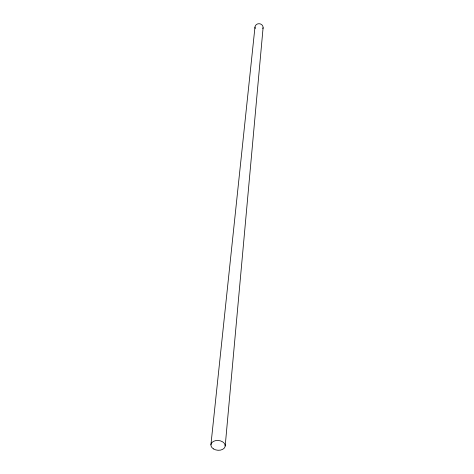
<?xml version="1.0" encoding="UTF-8"?>
<svg xmlns="http://www.w3.org/2000/svg" width="474" height="474" viewBox="0 0 474 474"><rect width="100%" height="100%" fill="white"/><g stroke="black" fill="none" stroke-linecap="round" stroke-linejoin="round"><path stroke-width="0.71" d="M225.197 445.963L263.094 27.711M210.906 444.819L254.976 27.107M255.196 28.547A4.07 3.703 5.6 0 1 259.023 23.694A4.07 3.703 5.6 0 1 262.886 28.653M213.454 448.896A7.169 4.9 5.6 0 0 225.097 446.597A7.169 4.9 5.6 0 0 215.617 440.63A7.169 4.9 5.6 0 0 213.454 448.896"/></g></svg>
